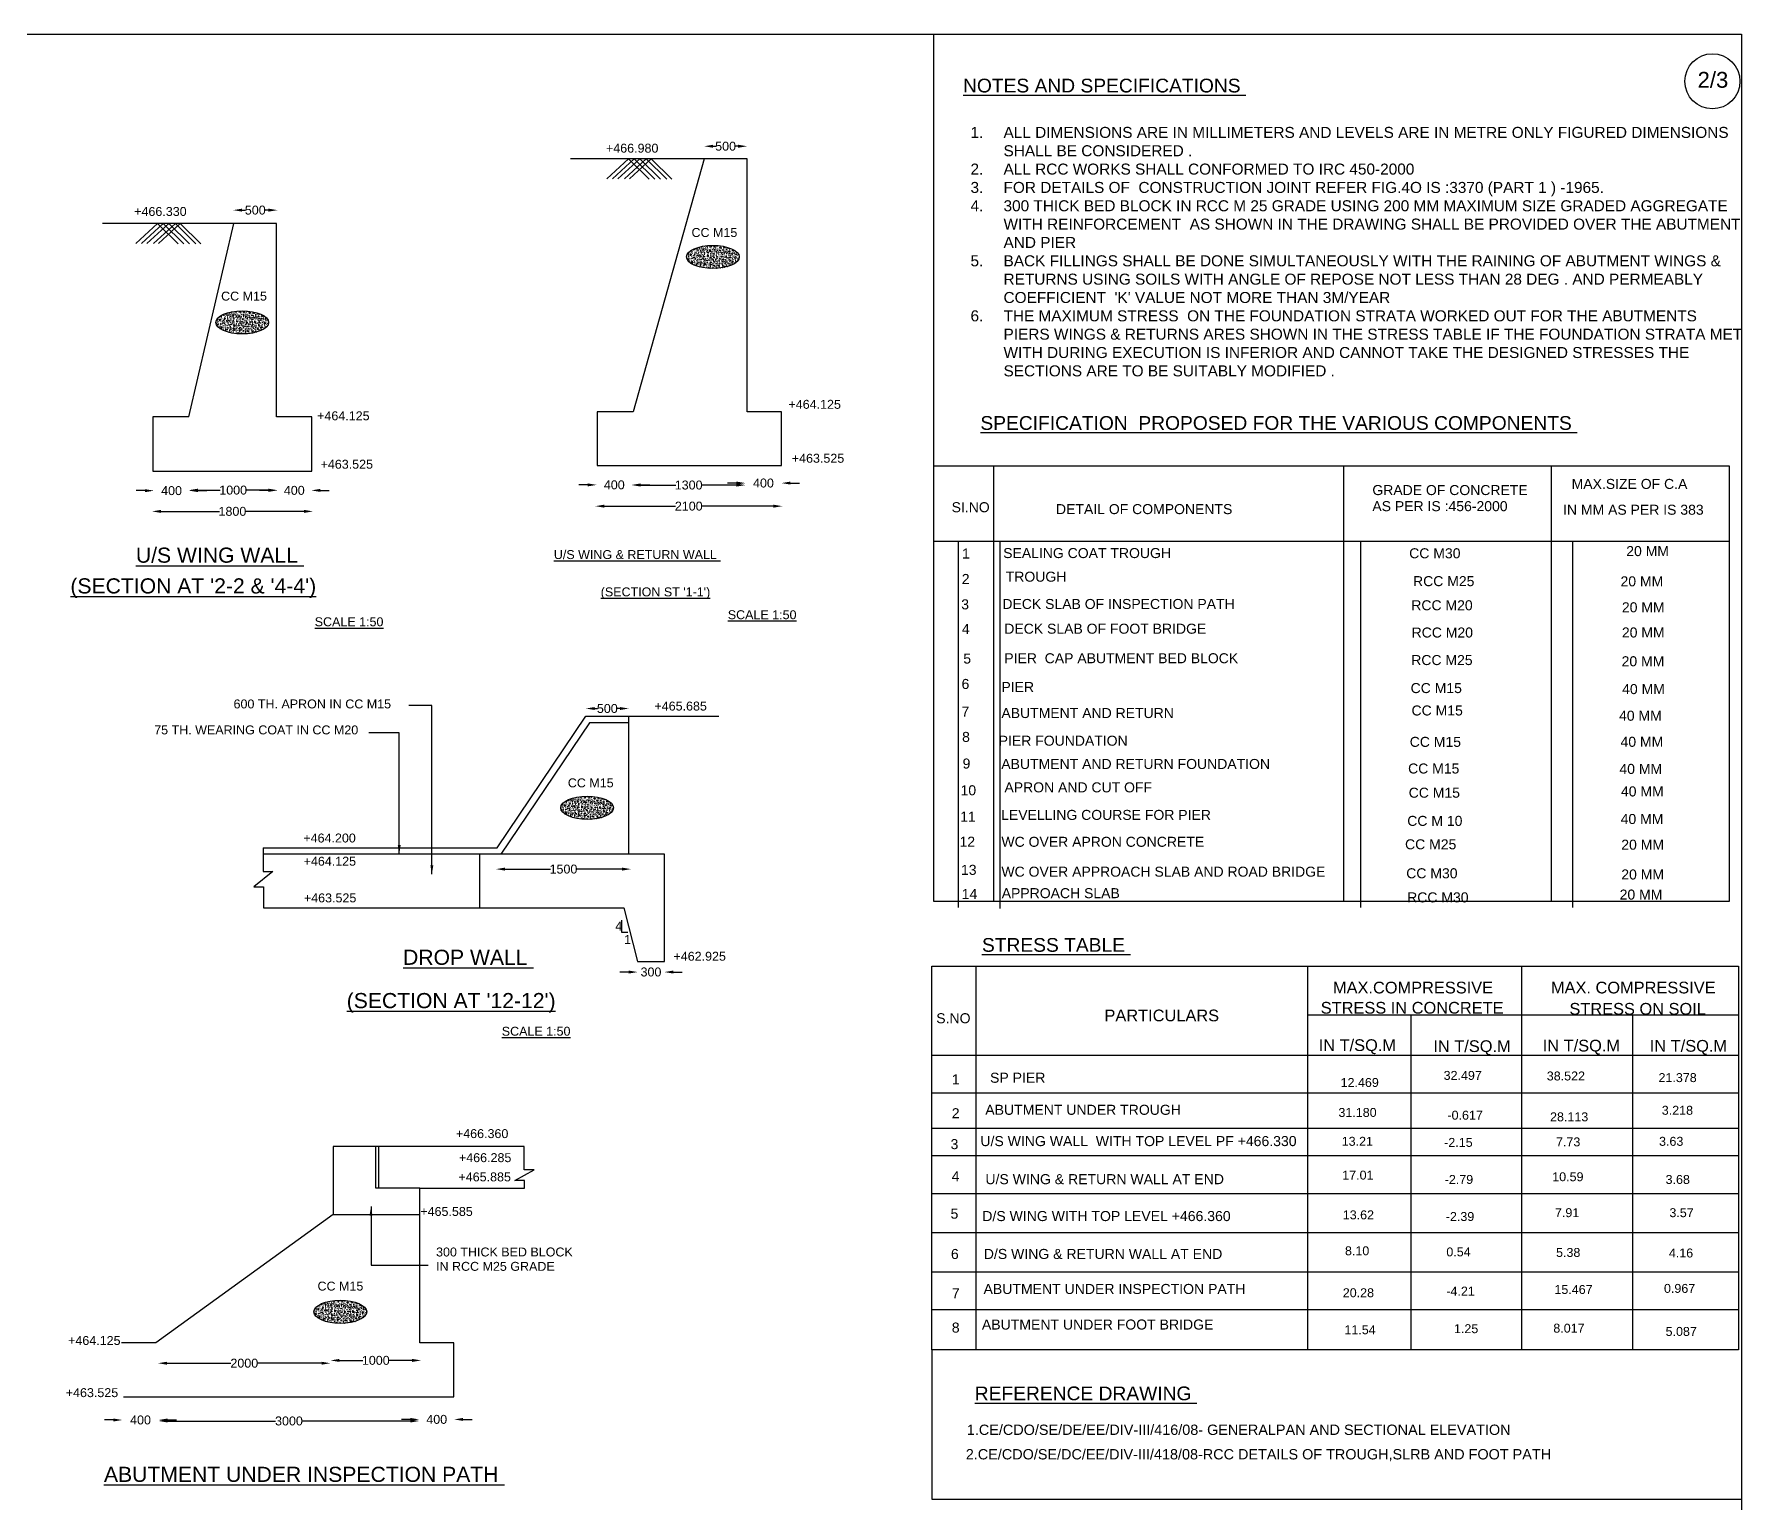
# Model space of a CAD drawing. Header units: millimetres. Extents: x 2432161 to 2659531, y 44393094 to 44557411.
# Drawn here: x 2535372 to 2659531, y 44450634 to 44557411 of the extents above; entities that cross this region are included whole.
import ezdxf

# ---------------------------------------------------------------- set-up
doc = ezdxf.new("R2010")
doc.units = ezdxf.units.MM
doc.header["$MEASUREMENT"] = 0
for name, color, linetype in [('DIMENSION', 7, 'Continuous'), ('DRAWING', 2, 'Continuous'), ('REF', 7, 'Continuous'), ('TEXT', 7, 'Continuous')]:
    doc.layers.add(name, color=color, linetype=linetype)
doc.styles.get("Standard").update_dxf_attribs({"font": 'arial.ttf', "height": 650})
doc.dimstyles.get("Standard").update_dxf_attribs({"dimtxt": 650, "dimasz": 650, "dimexe": 0.18, "dimexo": 0.0625, "dimgap": 0.09, "dimtad": 0, "dimdec": 0, "dimzin": 0, "dimdsep": 46, "dimtxsty": 'Standard', "dimcen": 0.09, "dimse1": 1, "dimse2": 1, "dimadec": 0, "dimazin": 0, "dimtfac": 1, "dimtdec": 0, "dimtofl": 0, "dimtmove": 0, "dimatfit": 3, "dimfxl": 1, "dimtolj": 1, "dimtzin": 0, "dimarcsym": 0})

# ---------------------------------------------------------------- blocks, each defined once
blk = doc.blocks.new('*D58')
at = {"layer": 'Defpoints', "color": 0, "transparency": 16777216}
for p in [(2549844, 44544617), (2549844, 44543777), (2553055, 44543777)]:
    blk.add_point(p, dxfattribs=at)
at = {"layer": 'DIMENSION', "color": 0, "lineweight": -2, "transparency": 16777216}
for p, q in [((2550494, 44544617), (2550732, 44544617)), ((2552405, 44544617), (2552167, 44544617))]:
    blk.add_line(p, q, dxfattribs=at)
at = {"layer": 'DIMENSION', "color": 0, "transparency": 16777216}
for points in [[(2550494, 44544725), (2550494, 44544508), (2549844, 44544617)], [(2552405, 44544725), (2552405, 44544508), (2553055, 44544617)]]:
    blk.add_solid(points, dxfattribs=at)
at = {"layer": 'DIMENSION', "color": 0, "transparency": 16777216, "insert": (2551449, 44544617), "char_height": 650, "attachment_point": 5}
blk.add_mtext('\\A1;500', dxfattribs=at)
blk = doc.blocks.new('*D59')
at = {"layer": 'Defpoints', "color": 0, "transparency": 16777216}
for p in [(2584082, 44549262), (2584082, 44548346), (2587205, 44548346)]:
    blk.add_point(p, dxfattribs=at)
at = {"layer": 'DIMENSION', "color": 0, "lineweight": -2, "transparency": 16777216}
for p, q in [((2584732, 44549262), (2584927, 44549262)), ((2586555, 44549262), (2586361, 44549262))]:
    blk.add_line(p, q, dxfattribs=at)
at = {"layer": 'DIMENSION', "color": 0, "transparency": 16777216}
for points in [[(2584732, 44549370), (2584732, 44549153), (2584082, 44549262)], [(2586555, 44549370), (2586555, 44549153), (2587205, 44549262)]]:
    blk.add_solid(points, dxfattribs=at)
at = {"layer": 'DIMENSION', "color": 0, "transparency": 16777216, "insert": (2585644, 44549262), "char_height": 650, "attachment_point": 5}
blk.add_mtext('\\A1;500', dxfattribs=at)
blk = doc.blocks.new('*D60')
at = {"layer": 'Defpoints', "color": 0, "transparency": 16777216}
for p in [(2575483, 44508383), (2575483, 44507467), (2578606, 44507467)]:
    blk.add_point(p, dxfattribs=at)
at = {"layer": 'DIMENSION', "color": 0, "lineweight": -2, "transparency": 16777216}
for p, q in [((2576133, 44508383), (2576327, 44508383)), ((2577956, 44508383), (2577761, 44508383))]:
    blk.add_line(p, q, dxfattribs=at)
at = {"layer": 'DIMENSION', "color": 0, "transparency": 16777216}
for points in [[(2576133, 44508491), (2576133, 44508274), (2575483, 44508383)], [(2577956, 44508491), (2577956, 44508274), (2578606, 44508383)]]:
    blk.add_solid(points, dxfattribs=at)
at = {"layer": 'DIMENSION', "color": 0, "transparency": 16777216, "insert": (2577044, 44508383), "char_height": 650, "attachment_point": 5}
blk.add_mtext('\\A1;500', dxfattribs=at)
blk = doc.blocks.new('*D81')
at = {"layer": 'Defpoints', "color": 0, "transparency": 16777216}
for p in [(2541786, 44456658), (2541786, 44456562), (2544425, 44456562)]:
    blk.add_point(p, dxfattribs=at)
at = {"layer": 'DIMENSION', "color": 0, "lineweight": -2, "transparency": 16777216}
for p, q in [((2541136, 44456658), (2540486, 44456658)), ((2545075, 44456658), (2545725, 44456658))]:
    blk.add_line(p, q, dxfattribs=at)
at = {"layer": 'DIMENSION', "color": 0, "transparency": 16777216}
for points in [[(2541136, 44456767), (2541136, 44456550), (2541786, 44456658)], [(2545075, 44456767), (2545075, 44456550), (2544425, 44456658)]]:
    blk.add_solid(points, dxfattribs=at)
at = {"layer": 'DIMENSION', "color": 0, "transparency": 16777216, "insert": (2543106, 44456658), "char_height": 650, "attachment_point": 5}
blk.add_mtext('\\A1;400', dxfattribs=at)
blk = doc.blocks.new('*D82')
at = {"layer": 'Defpoints', "color": 0, "transparency": 16777216}
for p in [(2544425, 44456658), (2563369, 44456658), (2563369, 44456584)]:
    blk.add_point(p, dxfattribs=at)
at = {"layer": 'DIMENSION', "color": 0, "lineweight": -2, "transparency": 16777216}
for p, q in [((2545075, 44456584), (2552928, 44456584)), ((2562719, 44456584), (2554867, 44456584))]:
    blk.add_line(p, q, dxfattribs=at)
at = {"layer": 'DIMENSION', "color": 0, "transparency": 16777216}
for points in [[(2545075, 44456692), (2545075, 44456475), (2544425, 44456584)], [(2562719, 44456692), (2562719, 44456475), (2563369, 44456584)]]:
    blk.add_solid(points, dxfattribs=at)
at = {"layer": 'DIMENSION', "color": 0, "transparency": 16777216, "insert": (2553897, 44456584), "char_height": 650, "attachment_point": 5}
blk.add_mtext('\\A1;3000', dxfattribs=at)
blk = doc.blocks.new('*D83')
at = {"layer": 'Defpoints', "color": 0, "transparency": 16777216}
for p in [(2563369, 44456584), (2565912, 44456699), (2565912, 44456584)]:
    blk.add_point(p, dxfattribs=at)
at = {"layer": 'DIMENSION', "color": 0, "lineweight": -2, "transparency": 16777216}
for p, q in [((2562719, 44456699), (2562069, 44456699)), ((2566562, 44456699), (2567212, 44456699))]:
    blk.add_line(p, q, dxfattribs=at)
at = {"layer": 'DIMENSION', "color": 0, "transparency": 16777216}
for points in [[(2562719, 44456808), (2562719, 44456591), (2563369, 44456699)], [(2566562, 44456808), (2566562, 44456591), (2565912, 44456699)]]:
    blk.add_solid(points, dxfattribs=at)
at = {"layer": 'DIMENSION', "color": 0, "transparency": 16777216, "insert": (2564641, 44456699), "char_height": 650, "attachment_point": 5}
blk.add_mtext('\\A1;400', dxfattribs=at)
blk = doc.blocks.new('*D84')
at = {"layer": 'Defpoints', "color": 0, "transparency": 16777216}
for p in [(2556917, 44461028), (2563504, 44461028), (2563504, 44460990)]:
    blk.add_point(p, dxfattribs=at)
at = {"layer": 'DIMENSION', "color": 0, "lineweight": -2, "transparency": 16777216}
for p, q in [((2557567, 44460990), (2559272, 44460990)), ((2562854, 44460990), (2561150, 44460990))]:
    blk.add_line(p, q, dxfattribs=at)
at = {"layer": 'DIMENSION', "color": 0, "transparency": 16777216}
for points in [[(2557567, 44461098), (2557567, 44460881), (2556917, 44460990)], [(2562854, 44461098), (2562854, 44460881), (2563504, 44460990)]]:
    blk.add_solid(points, dxfattribs=at)
at = {"layer": 'DIMENSION', "color": 0, "transparency": 16777216, "insert": (2560211, 44460990), "char_height": 650, "attachment_point": 5}
blk.add_mtext('\\A1;1000', dxfattribs=at)
blk = doc.blocks.new('*D85')
at = {"layer": 'Defpoints', "color": 0, "transparency": 16777216}
for p in [(2544386, 44461028), (2544386, 44460785), (2556917, 44461028)]:
    blk.add_point(p, dxfattribs=at)
at = {"layer": 'DIMENSION', "color": 0, "lineweight": -2, "transparency": 16777216}
for p, q in [((2545036, 44460785), (2549676, 44460785)), ((2556267, 44460785), (2551626, 44460785))]:
    blk.add_line(p, q, dxfattribs=at)
at = {"layer": 'DIMENSION', "color": 0, "transparency": 16777216}
for points in [[(2545036, 44460893), (2545036, 44460677), (2544386, 44460785)], [(2556267, 44460893), (2556267, 44460677), (2556917, 44460785)]]:
    blk.add_solid(points, dxfattribs=at)
at = {"layer": 'DIMENSION', "color": 0, "transparency": 16777216, "insert": (2550651, 44460785), "char_height": 650, "attachment_point": 5}
blk.add_mtext('\\A1;2000', dxfattribs=at)
blk = doc.blocks.new('*D86')
at = {"layer": 'Defpoints', "color": 0, "transparency": 16777216}
for p in [(2579249, 44489991), (2581190, 44489991), (2581190, 44489225)]:
    blk.add_point(p, dxfattribs=at)
at = {"layer": 'DIMENSION', "color": 0, "lineweight": -2, "transparency": 16777216}
for p, q in [((2578599, 44489225), (2577949, 44489225)), ((2581840, 44489225), (2582490, 44489225))]:
    blk.add_line(p, q, dxfattribs=at)
at = {"layer": 'DIMENSION', "color": 0, "transparency": 16777216}
for points in [[(2578599, 44489333), (2578599, 44489116), (2579249, 44489225)], [(2581840, 44489333), (2581840, 44489116), (2581190, 44489225)]]:
    blk.add_solid(points, dxfattribs=at)
at = {"layer": 'DIMENSION', "color": 0, "transparency": 16777216, "insert": (2580219, 44489225), "char_height": 650, "attachment_point": 5}
blk.add_mtext('\\A1;300', dxfattribs=at)
blk = doc.blocks.new('*D87')
at = {"layer": 'Defpoints', "color": 0, "transparency": 16777216}
for p in [(2568951, 44496707), (2578763, 44496707), (2578763, 44496707)]:
    blk.add_point(p, dxfattribs=at)
at = {"layer": 'DIMENSION', "color": 0, "lineweight": -2, "transparency": 16777216}
for p, q in [((2569601, 44496707), (2572918, 44496707)), ((2578113, 44496707), (2574796, 44496707))]:
    blk.add_line(p, q, dxfattribs=at)
at = {"layer": 'DIMENSION', "color": 0, "transparency": 16777216}
for points in [[(2569601, 44496815), (2569601, 44496599), (2568951, 44496707)], [(2578113, 44496815), (2578113, 44496599), (2578763, 44496707)]]:
    blk.add_solid(points, dxfattribs=at)
at = {"layer": 'DIMENSION', "color": 0, "transparency": 16777216, "insert": (2573857, 44496707), "char_height": 650, "attachment_point": 5}
blk.add_mtext('\\A1;1500', dxfattribs=at)
blk = doc.blocks.new('*D88')
at = {"layer": 'Defpoints', "color": 0, "transparency": 16777216}
for p in [(2576166, 44523068), (2589764, 44523095), (2589764, 44523068)]:
    blk.add_point(p, dxfattribs=at)
at = {"layer": 'DIMENSION', "color": 0, "lineweight": -2, "transparency": 16777216}
for p, q in [((2576816, 44523095), (2581990, 44523095)), ((2589114, 44523095), (2583940, 44523095))]:
    blk.add_line(p, q, dxfattribs=at)
at = {"layer": 'DIMENSION', "color": 0, "transparency": 16777216}
for points in [[(2576816, 44523204), (2576816, 44522987), (2576166, 44523095)], [(2589114, 44523204), (2589114, 44522987), (2589764, 44523095)]]:
    blk.add_solid(points, dxfattribs=at)
at = {"layer": 'DIMENSION', "color": 0, "transparency": 16777216, "insert": (2582965, 44523095), "char_height": 650, "attachment_point": 5}
blk.add_mtext('\\A1;2100', dxfattribs=at)
blk = doc.blocks.new('*D89')
at = {"layer": 'Defpoints', "color": 0, "transparency": 16777216}
for p in [(2576272, 44524641), (2576272, 44524576), (2578829, 44524576)]:
    blk.add_point(p, dxfattribs=at)
at = {"layer": 'DIMENSION', "color": 0, "lineweight": -2, "transparency": 16777216}
for p, q in [((2575622, 44524641), (2574972, 44524641)), ((2579479, 44524641), (2580129, 44524641))]:
    blk.add_line(p, q, dxfattribs=at)
at = {"layer": 'DIMENSION', "color": 0, "transparency": 16777216}
for points in [[(2575622, 44524750), (2575622, 44524533), (2576272, 44524641)], [(2579479, 44524750), (2579479, 44524533), (2578829, 44524641)]]:
    blk.add_solid(points, dxfattribs=at)
at = {"layer": 'DIMENSION', "color": 0, "transparency": 16777216, "insert": (2577551, 44524641), "char_height": 650, "attachment_point": 5}
blk.add_mtext('\\A1;400', dxfattribs=at)
blk = doc.blocks.new('*D90')
at = {"layer": 'Defpoints', "color": 0, "transparency": 16777216}
for p in [(2578829, 44524641), (2587084, 44524641), (2587084, 44524628)]:
    blk.add_point(p, dxfattribs=at)
at = {"layer": 'DIMENSION', "color": 0, "lineweight": -2, "transparency": 16777216}
for p, q in [((2579479, 44524628), (2582018, 44524628)), ((2586434, 44524628), (2583895, 44524628))]:
    blk.add_line(p, q, dxfattribs=at)
at = {"layer": 'DIMENSION', "color": 0, "transparency": 16777216}
for points in [[(2579479, 44524736), (2579479, 44524520), (2578829, 44524628)], [(2586434, 44524736), (2586434, 44524520), (2587084, 44524628)]]:
    blk.add_solid(points, dxfattribs=at)
at = {"layer": 'DIMENSION', "color": 0, "transparency": 16777216, "insert": (2582957, 44524628), "char_height": 650, "attachment_point": 5}
blk.add_mtext('\\A1;1300', dxfattribs=at)
blk = doc.blocks.new('*D91')
at = {"layer": 'Defpoints', "color": 0, "transparency": 16777216}
for p in [(2587084, 44524641), (2589707, 44524773), (2589707, 44524641)]:
    blk.add_point(p, dxfattribs=at)
at = {"layer": 'DIMENSION', "color": 0, "lineweight": -2, "transparency": 16777216}
for p, q in [((2586434, 44524773), (2585784, 44524773)), ((2590357, 44524773), (2591007, 44524773))]:
    blk.add_line(p, q, dxfattribs=at)
at = {"layer": 'DIMENSION', "color": 0, "transparency": 16777216}
for points in [[(2586434, 44524881), (2586434, 44524665), (2587084, 44524773)], [(2590357, 44524881), (2590357, 44524665), (2589707, 44524773)]]:
    blk.add_solid(points, dxfattribs=at)
at = {"layer": 'DIMENSION', "color": 0, "transparency": 16777216, "insert": (2588395, 44524773), "char_height": 650, "attachment_point": 5}
blk.add_mtext('\\A1;400', dxfattribs=at)
blk = doc.blocks.new('*D92')
at = {"layer": 'Defpoints', "color": 0, "transparency": 16777216}
for p in [(2543937, 44522715), (2555636, 44522715), (2555636, 44522715)]:
    blk.add_point(p, dxfattribs=at)
at = {"layer": 'DIMENSION', "color": 0, "lineweight": -2, "transparency": 16777216}
for p, q in [((2544587, 44522715), (2548848, 44522715)), ((2554986, 44522715), (2550726, 44522715))]:
    blk.add_line(p, q, dxfattribs=at)
at = {"layer": 'DIMENSION', "color": 0, "transparency": 16777216}
for points in [[(2544587, 44522824), (2544587, 44522607), (2543937, 44522715)], [(2554986, 44522824), (2554986, 44522607), (2555636, 44522715)]]:
    blk.add_solid(points, dxfattribs=at)
at = {"layer": 'DIMENSION', "color": 0, "transparency": 16777216, "insert": (2549787, 44522715), "char_height": 650, "attachment_point": 5}
blk.add_mtext('\\A1;1800', dxfattribs=at)
blk = doc.blocks.new('*D93')
at = {"layer": 'Defpoints', "color": 0, "transparency": 16777216}
for p in [(2553046, 44524278), (2555524, 44524278), (2555524, 44524241)]:
    blk.add_point(p, dxfattribs=at)
at = {"layer": 'DIMENSION', "color": 0, "lineweight": -2, "transparency": 16777216}
for p, q in [((2552396, 44524241), (2551746, 44524241)), ((2556174, 44524241), (2556824, 44524241))]:
    blk.add_line(p, q, dxfattribs=at)
at = {"layer": 'DIMENSION', "color": 0, "transparency": 16777216}
for points in [[(2552396, 44524349), (2552396, 44524133), (2553046, 44524241)], [(2556174, 44524349), (2556174, 44524133), (2555524, 44524241)]]:
    blk.add_solid(points, dxfattribs=at)
at = {"layer": 'DIMENSION', "color": 0, "transparency": 16777216, "insert": (2554285, 44524241), "char_height": 650, "attachment_point": 5}
blk.add_mtext('\\A1;400', dxfattribs=at)
blk = doc.blocks.new('*D94')
at = {"layer": 'Defpoints', "color": 0, "transparency": 16777216}
for p in [(2546638, 44524260), (2546638, 44524241), (2553046, 44524241)]:
    blk.add_point(p, dxfattribs=at)
at = {"layer": 'DIMENSION', "color": 0, "lineweight": -2, "transparency": 16777216}
for p, q in [((2547288, 44524260), (2548903, 44524260)), ((2552396, 44524260), (2550781, 44524260))]:
    blk.add_line(p, q, dxfattribs=at)
at = {"layer": 'DIMENSION', "color": 0, "transparency": 16777216}
for points in [[(2547288, 44524368), (2547288, 44524151), (2546638, 44524260)], [(2552396, 44524368), (2552396, 44524151), (2553046, 44524260)]]:
    blk.add_solid(points, dxfattribs=at)
at = {"layer": 'DIMENSION', "color": 0, "transparency": 16777216, "insert": (2549842, 44524260), "char_height": 650, "attachment_point": 5}
blk.add_mtext('\\A1;1000', dxfattribs=at)
blk = doc.blocks.new('*D95')
at = {"layer": 'Defpoints', "color": 0, "transparency": 16777216}
for p in [(2544086, 44524260), (2544086, 44524223), (2546638, 44524260)]:
    blk.add_point(p, dxfattribs=at)
at = {"layer": 'DIMENSION', "color": 0, "lineweight": -2, "transparency": 16777216}
for p, q in [((2543436, 44524223), (2542786, 44524223)), ((2547288, 44524223), (2547938, 44524223))]:
    blk.add_line(p, q, dxfattribs=at)
at = {"layer": 'DIMENSION', "color": 0, "transparency": 16777216}
for points in [[(2543436, 44524331), (2543436, 44524114), (2544086, 44524223)], [(2547288, 44524331), (2547288, 44524114), (2546638, 44524223)]]:
    blk.add_solid(points, dxfattribs=at)
at = {"layer": 'DIMENSION', "color": 0, "transparency": 16777216, "insert": (2545362, 44524223), "char_height": 650, "attachment_point": 5}
blk.add_mtext('\\A1;400', dxfattribs=at)

msp = doc.modelspace()

# ---------------------------------------------------------------- hatches: boundary and pattern name
at = {"layer": 'DRAWING'}
h = msp.add_hatch(dxfattribs=at)
h.set_pattern_fill('AR-CONC', color=0, scale=45, style=0)
h.set_pattern_definition([(50, (91710.26, 5977.4), (322.7670822, -28.2384607), [33.75, -371.25]), (355, (91710.26, 5977.4), (-62.4381001, 338.4864602), [27, -297]), (100.4514, (91737.16, 5975.06), (260.3292218, 310.247794), [28.6830855, -315.5139504]), (46.1842, (91710.26, 6067.4), (480.258472, -74.4835564), [50.625, -556.875]), (96.6356, (91750.3, 6061.2), (420.5982175, 438.353042), [43.0246296, -473.27085]), (351.1842, (91710.26, 6067.4), (420.5978753, 438.3533704), [40.5, -445.5]), (21, (91755.26, 6044.9), (268.6081735, -181.1785008), [33.75, -371.25]), (326, (91755.26, 6044.9), (109.4918994, 326.3175203), [27, -297]), (71.4514, (91777.65, 6029.8), (378.1001829, 145.1387235), [28.6830855, -315.5139504]), (37.5, (91710.26, 5977.41), (5.4719349, 149.80223422), [0, -293.4, 0, -301.5, 0, -298.125]), (7.5, (91710.26, 5977.41), (118.38129185, 177.48527035), [0, -171.9, 0, -286.65, 0, -113.625]), (327.5, (91609.91, 5977.41), (240.22009628, -10.14969228), [0, -112.5, 0, -351, 0, -465.75]), (317.5, (91564.91, 5977.41), (262.4337762, 45.047242), [0, -146.25, 0, -233.1, 0, -330.75])])
edge = h.paths.add_edge_path()
edge.add_ellipse((2584717.4, 44541212.5), major_axis=(-1918.2, 0), ratio=0.4378112, start_angle=0, end_angle=360)
h = msp.add_hatch(dxfattribs=at)
h.set_pattern_fill('AR-CONC', color=0, scale=45, style=0)
h.set_pattern_definition([(50, (57494.6, 1222.72), (322.7670822, -28.2384607), [33.75, -371.25]), (355, (57494.6, 1222.72), (-62.4381001, 338.4864602), [27, -297]), (100.4514, (57521.5, 1220.37), (260.3292218, 310.247794), [28.6830855, -315.5139504]), (46.1842, (57494.6, 1312.72), (480.258472, -74.4835564), [50.625, -556.875]), (96.6356, (57534.63, 1306.5), (420.5982175, 438.353042), [43.0246296, -473.27085]), (351.1842, (57494.6, 1312.7), (420.5978753, 438.3533704), [40.5, -445.5]), (21, (57539.6, 1290.22), (268.6081735, -181.1785008), [33.75, -371.25]), (326, (57539.6, 1290.22), (109.4918994, 326.3175203), [27, -297]), (71.4514, (57562, 1275.12), (378.1001829, 145.1387235), [28.6830855, -315.5139504]), (37.5, (57494.61, 1222.72), (5.4719349, 149.80223422), [0, -293.4, 0, -301.5, 0, -298.125]), (7.5, (57494.61, 1222.72), (118.38129185, 177.48527035), [0, -171.9, 0, -286.65, 0, -113.625]), (327.5, (57394.26, 1222.72), (240.22009628, -10.14969228), [0, -112.5, 0, -351, 0, -465.75]), (317.5, (57349.26, 1222.72), (262.4337762, 45.047242), [0, -146.25, 0, -233.1, 0, -330.75])])
edge = h.paths.add_edge_path()
edge.add_ellipse((2550501.7, 44536457.8), major_axis=(-1918.2, 0), ratio=0.4378112, start_angle=0, end_angle=360)
h = msp.add_hatch(dxfattribs=at)
h.set_pattern_fill('AR-CONC', color=0, scale=45, style=0)
h.set_pattern_definition([(50, (82570.12, -34071.7), (322.7670822, -28.2384607), [33.75, -371.25]), (355, (82570.12, -34071.7), (-62.4381001, 338.4864602), [27, -297]), (100.4514, (82597, -34074.06), (260.3292218, 310.247794), [28.6830855, -315.5139504]), (46.1842, (82570.1, -33981.7), (480.258472, -74.4835564), [50.625, -556.875]), (96.6356, (82610.14, -33987.9), (420.5982175, 438.353042), [43.0246296, -473.27085]), (351.1842, (82570.1, -33981.7), (420.5978753, 438.3533704), [40.5, -445.5]), (21, (82615.12, -34004.2), (268.6081735, -181.1785008), [33.75, -371.25]), (326, (82615.12, -34004.2), (109.4918994, 326.3175203), [27, -297]), (71.4514, (82637.5, -34019.3), (378.1001829, 145.1387235), [28.6830855, -315.5139504]), (37.5, (82570.12, -34071.7), (5.4719349, 149.80223422), [0, -293.4, 0, -301.5, 0, -298.125]), (7.5, (82570.12, -34071.7), (118.38129185, 177.48527035), [0, -171.9, 0, -286.65, 0, -113.625]), (327.5, (82469.77, -34071.7), (240.22009628, -10.14969228), [0, -112.5, 0, -351, 0, -465.75]), (317.5, (82424.77, -34071.7), (262.4337762, 45.047242), [0, -146.25, 0, -233.1, 0, -330.75])])
edge = h.paths.add_edge_path()
edge.add_ellipse((2575577.2, 44501163.4), major_axis=(-1918.2, 0), ratio=0.4378112, start_angle=0, end_angle=360)
h = msp.add_hatch(dxfattribs=at)
h.set_pattern_fill('AR-CONC', color=0, scale=45, style=0)
h.set_pattern_definition([(50, (64623.63, -70711.07), (322.7670822, -28.2384607), [33.75, -371.25]), (355, (64623.63, -70711.07), (-62.4381001, 338.4864602), [27, -297]), (100.4514, (64650.53, -70713.42), (260.3292218, 310.247794), [28.6830855, -315.5139504]), (46.1842, (64623.63, -70621.07), (480.258472, -74.4835564), [50.625, -556.875]), (96.6356, (64663.66, -70627.3), (420.5982175, 438.353042), [43.0246296, -473.27085]), (351.1842, (64623.63, -70621.07), (420.5978753, 438.3533704), [40.5, -445.5]), (21, (64668.63, -70643.57), (268.6081735, -181.1785008), [33.75, -371.25]), (326, (64668.63, -70643.57), (109.4918994, 326.3175203), [27, -297]), (71.4514, (64691.02, -70658.67), (378.1001829, 145.1387235), [28.6830855, -315.5139504]), (37.5, (64623.63, -70711.07), (5.4719349, 149.80223422), [0, -293.4, 0, -301.5, 0, -298.125]), (7.5, (64623.63, -70711.07), (118.38129185, 177.48527035), [0, -171.9, 0, -286.65, 0, -113.625]), (327.5, (64523.28, -70711.07), (240.22009628, -10.14969228), [0, -112.5, 0, -351, 0, -465.75]), (317.5, (64478.28, -70711.07), (262.4337762, 45.047242), [0, -146.25, 0, -233.1, 0, -330.75])])
edge = h.paths.add_edge_path()
edge.add_ellipse((2557630.7, 44464524), major_axis=(-1918.2, 0), ratio=0.4378112, start_angle=0, end_angle=360)

# ---------------------------------------------------------------- linework, layer by layer
at = {"layer": 'DIMENSION', "color": 0}
for points in [[(2659501.1, 44393093.8), (2432161.2, 44393093.8), (2432161.2, 44557411.1), (2659501.1, 44557411.1)], [(2600638.8, 44489641), (2659278.3, 44489641), (2659278.3, 44461746.7), (2600638.8, 44461746.7)]]:
    msp.add_lwpolyline(points, close=True, dxfattribs=at)
for points in [[(2603845.3, 44489641), (2603845.3, 44461746.7)], [(2627954.9, 44489641), (2627954.9, 44461746.7)], [(2643521.6, 44489641), (2643521.6, 44461746.7)], [(2627954.9, 44486125.8), (2659278.3, 44486125.8)], [(2635453.5, 44486125.8), (2635453.5, 44461746.7)], [(2651589.8, 44486125.8), (2651589.8, 44461746.7)], [(2600638.8, 44483185.1), (2659278.3, 44483185.1)], [(2600638.8, 44480434.2), (2659278.3, 44480434.2)], [(2600638.8, 44477873), (2659278.3, 44477873)], [(2600638.8, 44475880.9), (2659278.3, 44475880.9)], [(2600638.8, 44473129.9), (2659278.3, 44473129.9)], [(2600638.8, 44470284.1), (2659278.3, 44470284.1)], [(2600638.8, 44467438.3), (2659278.3, 44467438.3)], [(2600638.8, 44464687.4), (2659278.3, 44464687.4)]]:
    msp.add_lwpolyline(points, dxfattribs=at)
msp.add_circle((2657391.1, 44553982.2), 2002.9, dxfattribs=at)
at = {"layer": 'DRAWING', "color": 0}
for points in [[(2578923.7, 44529950.9), (2576307.6, 44529950.9), (2576307.6, 44526048.4), (2589703.9, 44526048.4), (2589703.9, 44529961.3), (2587205.1, 44529961.3), (2587205.1, 44548345.8), (2574368.8, 44548345.8)], [(2577006.3, 44546888.8), (2578590.6, 44548345.8), (2580090.5, 44546863.5)], [(2577411.5, 44546888.8), (2578995.8, 44548345.8), (2580495.7, 44546863.5)], [(2577816.7, 44546888.8), (2579401, 44548345.8), (2580900.9, 44546863.5)], [(2578295.7, 44546888.8), (2579880, 44548345.8), (2581379.9, 44546863.5)], [(2578653.5, 44546888.8), (2580237.8, 44548345.8), (2581737.7, 44546863.5)], [(2584082.5, 44548345.8), (2578923.7, 44529950.9)], [(2546610.2, 44529583.4), (2544011.4, 44529583.4), (2544011.4, 44525644.2), (2555553.4, 44525644.2), (2555553.4, 44529583.4), (2552997, 44529583.4), (2552997, 44543652), (2540338.2, 44543652)], [(2542763.4, 44542195), (2544347.7, 44543652), (2545847.6, 44542169.7)], [(2543168.6, 44542195), (2544752.9, 44543652), (2546252.8, 44542169.7)], [(2543573.9, 44542195), (2545158.1, 44543652), (2546658.1, 44542169.7)], [(2544052.8, 44542195), (2545637.1, 44543652), (2547137, 44542169.7)], [(2544410.6, 44542195), (2545994.9, 44543652), (2547494.9, 44542169.7)], [(2546610.2, 44529583.4), (2549889.3, 44543652)], [(2552025.7, 44498266), (2569025.6, 44498266), (2575485.4, 44507825), (2585159, 44507825)], [(2578612.5, 44507349.1), (2575760.1, 44507349.1), (2569296.4, 44497802.9)], [(2578612.5, 44497802.9), (2578612.5, 44507825)], [(2552025.7, 44498266), (2552025.7, 44496535), (2552736.6, 44496535), (2551347.7, 44495408.9), (2552054.6, 44495408.9), (2552054.6, 44493895.6), (2578251.9, 44493895.6), (2579248.9, 44489991), (2581190, 44489991), (2581190, 44497802.9), (2569296.4, 44497802.9), (2552025.7, 44497802.9)], [(2567749.1, 44497802.9), (2567749.1, 44493895.6)], [(2541856.5, 44458347), (2565892.3, 44458347), (2565892.3, 44462279.4), (2563407.3, 44462279.4), (2563407.3, 44473511.8), (2571013.6, 44473511.8), (2571013.6, 44474061.2), (2570315.4, 44474061.2), (2571727.7, 44474855), (2570995.4, 44474855), (2570995.4, 44476540.7), (2557114.2, 44476540.7), (2557114.2, 44471605.9), (2563407.3, 44471605.9)], [(2563407.3, 44473511.8), (2560207, 44473511.8), (2560207, 44476540.7)], [(2560408.6, 44476540.7), (2560408.6, 44473511.8)], [(2557114.2, 44471605.9), (2544210.3, 44462264.2), (2541721.1, 44462264.2)]]:
    msp.add_lwpolyline(points, dxfattribs=at)
for centre in [(2584717.4, 44541212.5), (2550501.7, 44536457.8), (2575577.2, 44501163.4), (2557630.7, 44464524)]:
    msp.add_ellipse(centre, major_axis=(-1918.2, 0), ratio=0.4378112, dxfattribs=at)
at = {"layer": 'REF'}
for points in [[(2600795.6, 44526026.7), (2600795.6, 44557411.1)], [(2602560.8, 44520583.4), (2602560.8, 44493928.4)], [(2605592.1, 44520539.4), (2605592.1, 44493847.5)], [(2631795.9, 44520583.4), (2631795.9, 44493928.4)], [(2647214.6, 44520583.4), (2647214.6, 44493928.4)], [(2578080.8, 44493000.7), (2578080.8, 44492129.1), (2578529.6, 44492129.1)], [(2600638.8, 44461746.7), (2600638.8, 44450904.9), (2659501.1, 44450904.9)]]:
    msp.add_lwpolyline(points, dxfattribs=at)
at = {"layer": 'TEXT', "color": 0}
msp.add_lwpolyline([(2600795.6, 44526026.7), (2658604.2, 44526026.7), (2658604.2, 44494358.5), (2600795.6, 44494358.5)], close=True, dxfattribs=at)
for points in [[(2605111.3, 44526026.7), (2605111.3, 44494358.5)], [(2630561.5, 44526026.7), (2630561.5, 44494358.5)], [(2645685.4, 44494358.5), (2645685.4, 44526026.7)], [(2600795.6, 44520553.7), (2658604.2, 44520553.7)]]:
    msp.add_lwpolyline(points, dxfattribs=at)

# ---------------------------------------------------------------- texts
at = {"layer": 'DIMENSION', "color": 0}
for s, height, p in [('2/3', 1150, (2656312, 44553515.8)), ('12.469', 650, (2630358.5, 44480869.4)), ('32.497', 650, (2637847.4, 44481384.2)), ('38.522', 650, (2645349, 44481343.5)), ('21.378', 650, (2653471.9, 44481224.8)), ('31.180', 650, (2630200, 44478691.4)), ('-0.617', 650, (2638124.8, 44478493.4)), ('28.113', 650, (2645586.7, 44478373.6)), ('3.218', 650, (2653709.6, 44478848.8)), ('13.21', 650, (2630437.7, 44476592.7)), ('-2.15', 650, (2637887, 44476513.5)), ('7.73', 650, (2646022.6, 44476552)), ('3.63', 650, (2653511.5, 44476591.6)), ('17.01', 650, (2630477.4, 44474137.5)), ('-2.79', 650, (2637926.7, 44473820.7)), ('10.59', 650, (2645745.2, 44474017.7)), ('3.68', 650, (2653987, 44473819.7)), ('13.62', 650, (2630517, 44471246.8)), ('-2.39', 650, (2638005.9, 44471128)), ('7.91', 650, (2645943.3, 44471404.1)), ('3.57', 650, (2654264.3, 44471404.1)), ('8.10', 650, (2630675.5, 44468633.2)), ('0.54', 650, (2638045.5, 44468554)), ('5.38', 650, (2646022.6, 44468513.4)), ('4.16', 650, (2654224.7, 44468473.8)), ('20.28', 650, (2630517, 44465584.1)), ('-4.21', 650, (2638045.5, 44465702.9)), ('15.467', 650, (2645903.7, 44465820.6)), ('0.967', 650, (2653868.1, 44465899.8)), ('1.25', 650, (2638600.3, 44462970.5)), ('8.017', 650, (2645824.5, 44463009.1)), ('11.54', 650, (2630635.9, 44462891.3)), ('5.087', 650, (2653987, 44462771.5)), ('1.CE/CDO/SE/DE/EE/DIV-III/416/08- GENERALPAN AND SECTIONAL ELEVATION ', 750, (2603183.6, 44455572.1)), ('2.CE/CDO/SE/DC/EE/DIV-III/418/08-RCC DETAILS OF TROUGH,SLRB AND FOOT PATH ', 750, (2603107.1, 44453791.9))]:
    msp.add_text(s, height=height, dxfattribs=at).set_placement(p)
at = {"layer": 'REF'}
for s, p in [('4', (2577626.3, 44492238.7)), ('1', (2578266.7, 44491266.3))]:
    msp.add_text(s, height=650, dxfattribs=at).set_placement(p)
at = {"layer": 'TEXT', "color": 0}
for s, height, p in [('%%UNOTES AND SPECIFICATIONS ', 1000, (2602906.6, 44553172.7)), ('+466.980', 650, (2576946.9, 44548796.5)), ('+466.330', 650, (2542646.7, 44544194.5)), ('CC M15', 650, (2583165.9, 44542664.6)), ('CC M15', 650, (2548965, 44538042.3)), ('+464.125', 650, (2590215.7, 44530173.2)), ('+464.125', 650, (2555947.4, 44529338.8)), ('%%USPECIFICATION  PROPOSED FOR THE VARIOUS COMPONENTS ', 1000, (2604169.3, 44528642.4)), ('+463.525', 650, (2556196.9, 44525819.5)), ('+463.525', 650, (2590457.6, 44526252.5)), ('GRADE OF CONCRETE ', 727.704, (2632667, 44523901.1)), ('MAX.SIZE OF C.A ', 727.704, (2647155.3, 44524347.8)), ('SI.NO ', 727.7, (2602077.9, 44522655.8)), ('DETAIL OF COMPONENTS ', 727.704, (2609665.7, 44522516.6)), ('AS PER IS :456-2000', 727.704, (2632667, 44522732.1)), ('IN MM AS PER IS 383', 727.704, (2646529.5, 44522471.7)), ('%%UU/S WING WALL ', 1100, (2542769, 44518983.8)), ('%%UU/S WING & RETURN WALL ', 650, (2573157, 44519250.1)), ('1 ', 727.7, (2602837.2, 44519289.8)), ('SEALING COAT TROUGH ', 727.704, (2605826.2, 44519321.1)), ('CC M30', 727.7, (2635346.2, 44519306.4)), ('20 MM', 727.7, (2651126.2, 44519465.6)), ('TROUGH ', 727.7, (2606011.9, 44517603.1)), ("%%U(SECTION AT '2-2 & '4-4')", 1100, (2538008.2, 44516748.2)), ("%%U(SECTION ST '1-1')", 650, (2576565.5, 44516537.1)), ('2', 727.7, (2602815.8, 44517438.8)), ('RCC M25', 727.7, (2635626.1, 44517280.1)), ('20 MM', 727.7, (2650709.5, 44517266.1)), ('3', 727.7, (2602778.9, 44515591.1)), ('DECK SLAB OF INSPECTION PATH ', 727.704, (2605768, 44515620.3)), ('RCC M20', 727.7, (2635498.8, 44515525.8)), ('20 MM', 727.7, (2650810.4, 44515379.8)), ('%%USCALE 1:50', 650, (2555770.1, 44514365.3)), ('%%USCALE 1:50', 650, (2585802.4, 44514877)), ('4', 727.7, (2602824.2, 44513804.7)), ('DECK SLAB OF FOOT BRIDGE ', 727.704, (2605907.6, 44513821.9)), ('RCC M20', 727.7, (2635520.4, 44513544.8)), ('20 MM', 727.7, (2650810.4, 44513548.4)), ('5', 727.7, (2602925.7, 44511651.9)), ('PIER  CAP ABUTMENT BED BLOCK ', 727.704, (2605907.6, 44511674.4)), ('RCC M25', 727.7, (2635495.3, 44511541.9)), ('20 MM', 727.7, (2650788.7, 44511455.2)), ('6', 727.7, (2602801.2, 44509806.1)), ('PIER ', 727.7, (2605698.1, 44509583.7)), ('CC M15', 727.7, (2635450.1, 44509504.7)), ('40 MM', 727.7, (2650827.6, 44509433.4)), ('600 TH. APRON IN CC M15', 650, (2549870.1, 44508391.4)), ('+465.685', 650, (2580470.2, 44508236.9)), ('7', 727.7, (2602797.6, 44507801.6)), ('ABUTMENT AND RETURN ', 727.704, (2605698.1, 44507691.1)), ('CC M15', 727.7, (2635517.2, 44507876.1)), ('75 TH. WEARING COAT IN CC M20', 650, (2544102, 44506502.9)), ('40 MM', 727.7, (2650604.1, 44507496.7)), ('8', 727.7, (2602839.1, 44505955)), ('PIER FOUNDATION ', 727.704, (2605500.5, 44505679)), ('CC M15', 727.7, (2635383.9, 44505594.8)), ('40 MM', 727.7, (2650711.2, 44505599.9)), ('9', 727.7, (2602874.5, 44504021.7)), ('ABUTMENT AND RETURN FOUNDATION ', 727.704, (2605689.2, 44503988.3)), ('CC M15', 727.7, (2635265.5, 44503658.8)), ('40 MM', 727.7, (2650629.9, 44503628)), ('CC M15', 650, (2574173.4, 44502652.8)), ('10', 727.7, (2602726.2, 44502076)), ('APRON AND CUT OFF ', 727.704, (2605917.6, 44502287)), ('CC M15', 727.7, (2635309.4, 44501897.9)), ('40 MM', 727.7, (2650740.5, 44501992.9)), ('11', 727.7, (2602699.5, 44500160.9)), ('LEVELLING COURSE FOR PIER ', 727.704, (2605678.4, 44500285.1)), ('CC M 10', 727.7, (2635204.4, 44499850.9)), ('40 MM', 727.7, (2650720, 44499988.2)), ('+464.200', 650, (2554945, 44498644)), ('12', 727.7, (2602651.3, 44498339.4)), ('WC OVER APRON CONCRETE ', 727.704, (2605698.3, 44498329.5)), ('CC M25', 727.7, (2635044.3, 44498147.4)), ('20 MM', 727.7, (2650765.2, 44498120.1)), ('+464.125', 650, (2554964.9, 44496956.8)), ('13', 727.7, (2602758.1, 44496291.3)), ('WC OVER APPROACH SLAB AND ROAD BRIDGE ', 727.704, (2605698.3, 44496157.4)), ('CC M30', 727.7, (2635132.1, 44496041.9)), ('20 MM', 727.7, (2650765.2, 44495954.5)), ('+463.525', 650, (2554984.5, 44494290.2)), ('14', 727.7, (2602811.2, 44494536)), ('APPROACH SLAB ', 727.704, (2605718, 44494595.2)), ('RCC M30', 727.7, (2635198.3, 44494288.4)), ('20 MM', 727.7, (2650646.5, 44494492.5)), ('%%USTRESS TABLE ', 1000, (2604282.3, 44490696)), ('%%UDROP WALL ', 1100, (2562192, 44489747.7)), ('+462.925', 650, (2581854.7, 44490048.5)), ('MAX.COMPRESSIVE ', 851.975, (2629802.5, 44487669.7)), ('MAX. COMPRESSIVE ', 851.975, (2645651.2, 44487669.8)), ("%%U(SECTION AT '12-12')", 1100, (2558097.4, 44486599.6)), ('S.NO ', 730.26, (2600959.4, 44485501.3)), ('PARTICULARS ', 851.975, (2613190, 44485642.6)), ('STRESS IN CONCRETE  ', 851.975, (2628914, 44486201.2)), ('STRESS ON SOIL ', 851.975, (2646994.7, 44486125.8)), ('%%USCALE 1:50', 650, (2569369.1, 44484595.4)), ('IN T/SQ.M', 851.97, (2628765.8, 44483484.3)), ('IN T/SQ.M', 851.97, (2637102.8, 44483410.6)), ('IN T/SQ.M', 851.97, (2645054.9, 44483448.5)), ('IN T/SQ.M', 851.97, (2652837.9, 44483433.7)), ('1', 730.3, (2602087.7, 44481056.1)), ('SP PIER ', 730.26, (2604870, 44481176.6)), ('2', 730.3, (2602087.7, 44478594.7)), ('ABUTMENT UNDER TROUGH ', 730.264, (2604524.8, 44478844.7)), ('+466.360', 650, (2566037.3, 44477153.4)), ('U/S WING WALL  WITH TOP LEVEL PF +466.330', 730.264, (2604170.4, 44476570)), ('+466.285', 650, (2566256, 44475405.3)), ('3', 730.3, (2602001.5, 44476349.1)), ('+465.885', 650, (2566223.2, 44474005.5)), ('4', 730.3, (2602087.7, 44474017.2)), ('U/S WING & RETURN WALL AT END  ', 730.264, (2604534.5, 44473801.5)), ('+465.585', 650, (2563449.1, 44471492.5)), ('5', 730.3, (2602000.4, 44471291.9)), ('D/S WING WITH TOP LEVEL +466.360', 730.264, (2604309.7, 44471119.2)), ('300 THICK BED BLOCK ', 650, (2564592.9, 44468547)), ('6', 730.3, (2602027.2, 44468361.5)), ('D/S WING & RETURN WALL AT END ', 730.264, (2604415.3, 44468364.5)), ('IN RCC M25 GRADE', 650, (2564592.9, 44467502.8)), ('CC M15', 650, (2555973.6, 44466067.7)), ('7', 730.3, (2602091.7, 44465498.9)), (' ABUTMENT UNDER INSPECTION PATH ', 730.264, (2604115.6, 44465818.6)), ('8', 730.3, (2602091.7, 44463011.9)), (' ABUTMENT UNDER FOOT BRIDGE ', 730.264, (2603995.8, 44463232.9)), ('+464.125', 650, (2537841.3, 44462112.4)), ('+463.525', 650, (2537670.3, 44458320.3)), ('%%UREFERENCE DRAWING ', 1000, (2603758.8, 44458092.6)), ('%%UABUTMENT UNDER INSPECTION PATH ', 1100, (2540446.8, 44452157.4))]:
    msp.add_text(s, height=height, dxfattribs=at).set_placement(p)
at = {"layer": 'TEXT', "color": 0, "insert": (2602651, 44550668.3), "char_height": 800, "attachment_point": 1}
msp.add_mtext_dynamic_manual_height_columns("\\pi-2400,l3200,t3200;1.^IALL DIMENSIONS ARE IN MILLIMETERS AND LEVELS ARE IN METRE ONLY FIGURED DIMENSIONS SHALL BE CONSIDERED .\\P2.^IALL RCC WORKS SHALL CONFORMED TO IRC 450-2000\\P3.^IFOR DETAILS OF  CONSTRUCTION JOINT REFER FIG.4O IS :3370 (PART 1 ) -1965.\\P4.^I300 THICK BED BLOCK IN RCC M 25 GRADE USING 200 MM MAXIMUM SIZE GRADED AGGREGATE WITH REINFORCEMENT  AS SHOWN IN THE DRAWING SHALL BE PROVIDED OVER THE ABUTMENT AND PIER \\P5.^IBACK FILLINGS SHALL BE DONE SIMULTANEOUSLY WITH THE RAINING OF ABUTMENT WINGS & RETURNS USING SOILS WITH ANGLE OF REPOSE NOT LESS THAN 28 DEG . AND PERMEABLY COEFFICIENT  'K' VALUE NOT MORE THAN 3M/YEAR \\P6.^ITHE MAXIMUM STRESS  ON THE FOUNDATION STRATA WORKED OUT FOR THE ABUTMENTS PIERS WINGS & RETURNS ARES SHOWN IN THE STRESS TABLE IF THE FOUNDATION STRATA MET WITH DURING EXECUTION IS INFERIOR AND CANNOT TAKE THE DESIGNED STRESSES THE SECTIONS ARE TO BE SUITABLY MODIFIED .", width=56866.453, gutter_width=1500, heights=[52826.2], dxfattribs=at)

# ---------------------------------------------------------------- dimensions: what is measured, and where the dimension line sits
at = {"layer": 'DIMENSION', "color": 0}
for base, p1, p2, text, picture, middle in [((2584082.5, 44549261.7), (2587205.1, 44548345.8), (2584082.5, 44548345.8), '500', '*D59', (2585643.8, 44549261.7)), ((2549844.3, 44544616.5), (2553054.6, 44543776.6), (2549844.3, 44543776.6), '500', '*D58', (2551449.5, 44544616.5)), ((2544086.4, 44524222.5), (2546638.4, 44524259.7), (2544086.4, 44524259.7), '400', '*D95', (2545362.4, 44524222.5)), ((2546638.4, 44524259.7), (2553046.4, 44524241.1), (2546638.4, 44524241.1), '1000', '*D94', (2549842.4, 44524259.7)), ((2555523.9, 44524241.1), (2553046.4, 44524278.3), (2555523.9, 44524278.3), '400', '*D93', (2554285.2, 44524241.1)), ((2576272.1, 44524641.4), (2578829.3, 44524575.6), (2576272.1, 44524575.6), '400', '*D89', (2577550.7, 44524641.4)), ((2587083.8, 44524628.1), (2578829.3, 44524641.4), (2587083.8, 44524641.4), '1300', '*D90', (2582956.5, 44524628.1)), ((2589706.9, 44524772.9), (2587083.8, 44524641.4), (2589706.9, 44524641.4), '400', '*D91', (2588395.3, 44524772.9)), ((2589764.2, 44523095.2), (2576165.7, 44523068.5), (2589764.2, 44523068.5), '2100', '*D88', (2582964.9, 44523095.2)), ((2555635.7, 44522715.3), (2543937.4, 44522715.3), (2555635.7, 44522715.3), '1800', '*D92', (2549786.5, 44522715.3)), ((2575483.1, 44508382.5), (2578605.7, 44507466.6), (2575483.1, 44507466.6), '500', '*D60', (2577044.4, 44508382.5)), ((2578762.9, 44496706.9), (2568951, 44496706.9), (2578762.9, 44496706.9), '1500', '*D87', (2573857, 44496706.9)), ((2581190, 44489224.5), (2579248.9, 44489991), (2581190, 44489991), '300', '*D86', (2580219.4, 44489224.5)), ((2544385.8, 44460785), (2556916.9, 44461028.2), (2544385.8, 44461028.2), '2000', '*D85', (2550651.3, 44460785)), ((2563504.3, 44460989.7), (2556916.9, 44461028.2), (2563504.3, 44461028.2), '1000', '*D84', (2560210.6, 44460989.7)), ((2541786.1, 44456658.2), (2544424.9, 44456562), (2541786.1, 44456562), '400', '*D81', (2543105.5, 44456658.2)), ((2563369.5, 44456583.7), (2544424.9, 44456658.2), (2563369.5, 44456658.2), '3000', '*D82', (2553897.2, 44456583.7)), ((2565912, 44456699.2), (2563369.5, 44456583.7), (2565912, 44456583.7), '400', '*D83', (2564640.7, 44456699.2))]:
    dim = msp.add_linear_dim(base=base, p1=p1, p2=p2, text=text, dimstyle='Standard', dxfattribs=at)
    dim.commit()
    dim.dimension.update_dxf_attribs({"geometry": picture, "text_midpoint": middle})

# ---------------------------------------------------------------- leaders
for points in [[(2564287.6, 44496340.5), (2564287.6, 44508599.8), (2562623.3, 44508599.8)], [(2561917.2, 44497802.9), (2561917.2, 44506617.7), (2559698, 44506617.7)], [(2559864.3, 44472173.4), (2559864.3, 44467915.5), (2564030, 44467915.5)]]:
    msp.add_leader(points, dimstyle='Standard', override={"dimgap": 0.09, "dimtad": 0}, dxfattribs=at)

doc.saveas('drawing.dxf')
